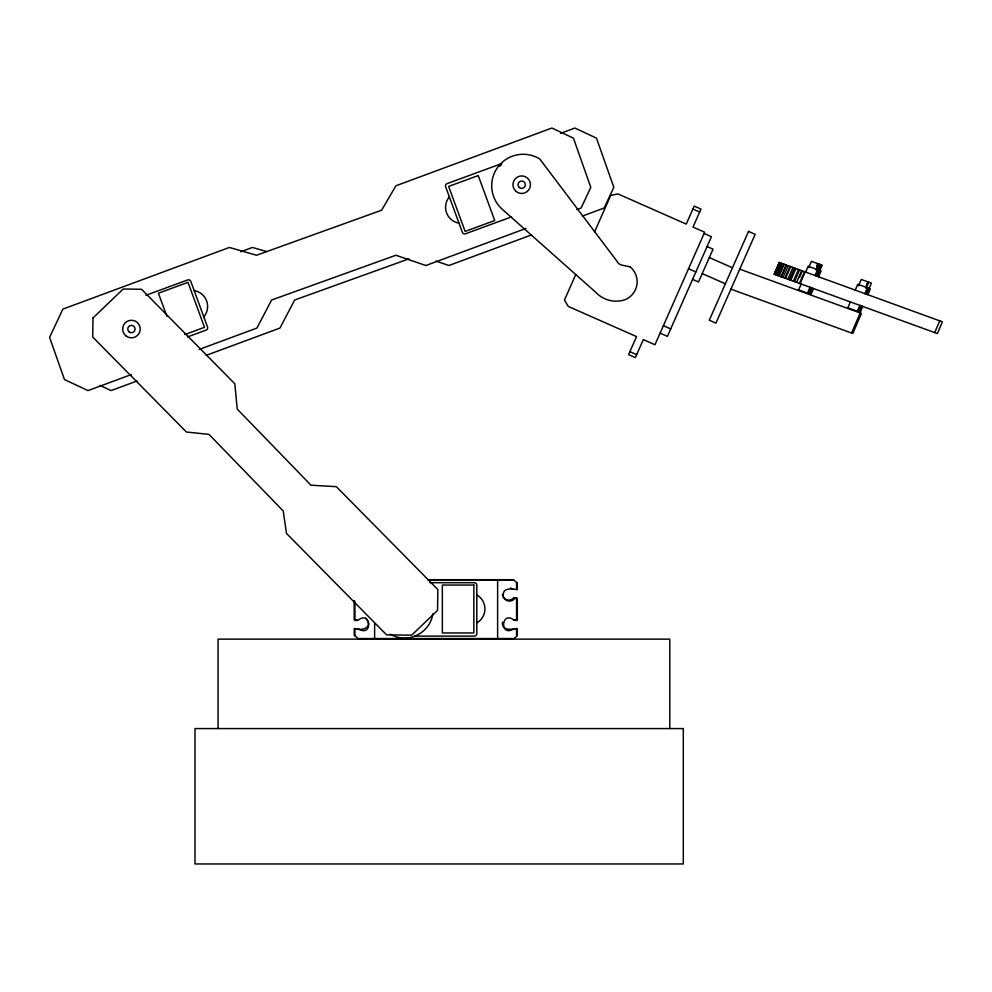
<?xml version="1.0" encoding="UTF-8"?>
<svg xmlns="http://www.w3.org/2000/svg" width="992" height="992" viewBox="0 0 992 992"><rect width="100%" height="100%" fill="white"/><g stroke="black" fill="none" stroke-linecap="round" stroke-linejoin="round"><path stroke-width="1.49" d="M432.785 613.862C431.495 624.91 422.617 634.086 412.102 637.112A28.694 28.694 0 0 1 390.327 634.248M774.306 274.251L779.34 262.52M774.603 274.362L779.638 262.632M777.666 267.939L779.898 262.719M775.372 274.648L780.419 262.905M776.314 274.982L781.349 263.252M777.716 275.503L782.762 263.76M779.179 276.024L784.226 264.294M781.163 276.756L786.21 265.013M781.336 276.818L786.371 265.075M783.097 277.45L788.144 265.72M784.97 278.132L790.004 266.402M785.59 278.355L790.624 266.625M787.908 279.198L792.955 267.468M789.421 279.756L794.468 268.026M790.81 280.252L795.844 268.522M793.426 281.207L798.473 269.477M794.53 281.616L799.577 269.874M796.626 282.373L801.672 270.642M799.515 277.388L802.317 270.878M799.453 283.402L804.5 271.672M800.098 283.638L805.132 271.907M805.653 272.093L808.17 266.216L821.103 270.928L818.586 276.793M798.659 289.9L801.189 284.034M808.691 267.604L811.406 261.318L822.132 265.224L819.429 271.51M816.676 266.141L817.755 263.624M816.689 267.604L818.313 263.822M816.168 270.32L818.871 264.033M816.788 269.092L818.412 265.323M816.986 269.167L818.611 265.397M817.011 270.63L819.714 264.343M807.5 293.111L810.018 287.246M815.064 275.516L817.594 269.65M815.784 275.516L817.408 271.746M818.908 268.41L820.533 264.641M819.094 268.485L820.719 264.703M808.604 293.508L811.121 287.643M816.168 275.912L818.685 270.047M819.132 269.948L821.376 264.938M819.938 268.782L821.562 265.013M809.918 293.992L812.436 288.126M817.482 276.396L820 270.531M813.539 288.523L811.01 294.388L798.076 289.689M855.253 290.123L857.77 284.258L870.356 288.846L867.839 294.711M847.862 307.793L850.38 301.928M858.551 285.746L861.254 279.446L871.41 283.142L866.611 294.264M866.351 285.671L867.975 281.889M866.549 285.733L868.161 281.964M866.028 288.461L868.732 282.174M857.46 311.29L859.977 305.412M865.024 293.682L867.554 287.816M857.621 311.339L860.138 305.474M865.185 293.744L867.715 287.878M858.688 311.736L861.217 305.871M866.252 294.128L868.781 288.263M859.035 311.86L861.564 305.995M859.196 311.922L861.726 306.057M866.772 294.314L869.29 288.449M862.792 306.441L860.275 312.306L847.676 307.731M851.57 333.027L860.2 312.964M934.7 332.593L939.734 320.862M575.707 274.623L564.46 300.092L568.28 306.441L636.542 336.598L628.581 354.603L635.364 357.604L643.312 339.586L654.968 344.745L704.667 232.227L693.011 227.081L700.972 209.076L694.202 206.088L686.241 224.093L617.979 193.936L610.712 195.387L594.456 232.178M499.695 166.309L501.481 164.66M240.845 251.745L252.427 247.454L266.712 251.559M560.48 133.387L574.914 128.042L596.477 138.148L613.837 187.352L604.14 208.022L582.378 216.082M131.328 374.554L88.015 390.6L64.468 379.552L49.6 337.404L62.868 309.107L229.388 247.454L256.544 255.254L381.647 210.205L395.907 185.789L551.887 128.042L573.438 138.148L590.798 187.352L581.101 208.022L576.749 209.634M199.194 349.432L256.94 328.054L271.61 300.006L395.907 255.254L425.866 265.509L525.971 228.445M137.032 380.978L111.054 390.6L99.969 385.404M206.336 355.31L279.98 328.054L294.649 300.006L408.828 258.9M531.6 234.881L448.892 265.509L436.058 261.107M501.828 163.544L447.057 183.632A2.406 2.406 0 0 0 445.631 186.719L462.359 232.351A2.406 2.406 0 0 0 465.446 233.79L511.574 216.864M145.911 295.281L187.711 279.955A2.406 2.406 0 0 1 190.799 281.381L207.539 327.025A2.406 2.406 0 0 1 206.113 330.113L187.364 336.982M184.785 334.564L204.513 327.335L188.021 282.348L158.422 293.198L166.941 316.423M427.651 579.688L513.348 579.688L517.316 583.048L517.316 589.769C511.909 588.64 502.287 587.363 503.18 596.031C504.035 601.388 511.686 602.975 514.612 598.412L517.316 598.412L517.316 620.397L514.302 620.397C501.419 609.621 499.013 637.434 513.558 629.04L517.316 629.04L517.316 635.76L514.092 638.55L358.162 638.55L354.206 635.19L354.206 628.457C361.77 631.408 374.108 627.514 365.701 618.128M428.432 580.258L514.092 580.258M429.883 582.701L474.399 582.701A2.406 2.406 0 0 1 476.805 585.094L476.805 633.714A2.406 2.406 0 0 1 474.399 636.108L414.532 636.108M356.909 619.814L354.206 619.814L354.206 600.768M513.868 619.814L516.572 619.814L516.572 597.841L513.571 597.841C510.26 602.169 502.721 599.9 502.361 594.456M816.552 269.973L818.512 270.692M739.437 269.043L861.44 313.41L852.81 333.473L730.819 289.106M692.9 209.027L699.67 212.028M704.122 233.48L711.438 236.704L667.405 336.375L660.089 333.138M707.098 246.549L713.012 249.166L698.529 281.976L692.602 279.36M709.317 257.548L732.456 267.778M702.224 273.581L725.375 283.811M688.547 268.733L695.863 271.957M663.375 325.698L670.704 328.935M629.883 351.652L636.666 354.652M510.669 587.946L512.814 589.198M502.436 622.195C501.555 630.862 511.178 629.585 516.572 628.457L516.572 635.19M669.786 728.574L669.786 639.133L218.042 639.133L218.042 728.574M516.572 582.465L516.572 589.198M497.624 580.258L497.624 638.55M374.629 623.187L374.629 638.55M354.938 601.35L354.938 620.397L357.938 620.397C370.834 609.621 373.24 637.434 358.695 629.04L354.938 629.04L354.938 635.76M194.172 290.582A16.108 16.108 0 0 1 203.806 316.87M458.986 223.15A16.108 16.108 0 0 1 449.351 196.875M476.805 594.902A16.108 16.108 0 0 1 476.805 622.889M92.988 317.948L92.715 337.044L186.434 432.028L209.002 434.397L283.241 511.004L286.502 533.436L386.558 634.843L411.63 635.202L437.546 610.402L437.844 589.546L336.338 486.675L310.992 485.212L237.224 409.088L234.831 383.805L141.546 289.267L123.231 289.007L92.988 317.948M779.266 262.496L774.107 274.189L937.353 333.56L942.4 321.83L779.154 262.446M748.526 231.396L709.305 320.193L715.926 323.119L755.16 234.323L748.526 231.396M478.243 175.559L448.644 186.409L465.136 231.396L494.748 220.546L478.243 175.559M473.866 585.044L442.345 585.044L442.345 632.958L473.866 632.958L473.866 585.044M683.302 728.574L194.99 728.574L194.99 863.958L683.302 863.958L683.302 728.574M630.069 266.811L621.5 265.05A6.746 6.746 0 0 1 617.21 261.566L539.772 158.993A31.484 31.484 0 0 0 497.947 166.941A31.484 31.484 0 0 0 502.287 209.3L595.758 292.293A27.987 27.987 0 0 0 624.613 299.869A19.344 19.344 0 0 0 630.069 266.811M129.096 331.849A3.658 3.658 0 0 0 135.048 329.666A3.658 3.658 0 0 0 130.188 325.599A3.658 3.658 0 0 0 129.096 331.849M125.823 335.767A8.767 8.767 0 0 0 140.083 330.547A8.767 8.767 0 0 0 128.427 320.813A8.767 8.767 0 0 0 125.823 335.767M519.374 187.513A3.658 3.658 0 0 0 525.326 185.33A3.658 3.658 0 0 0 520.453 181.263A3.658 3.658 0 0 0 519.374 187.513M516.1 191.431A8.767 8.767 0 0 0 530.348 186.198A8.767 8.767 0 0 0 518.704 176.477A8.767 8.767 0 0 0 516.1 191.431"/></g></svg>
